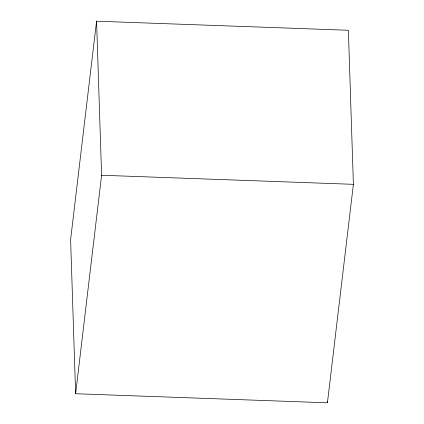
<?xml version="1.0" encoding="UTF-8"?>
<svg xmlns="http://www.w3.org/2000/svg" width="424" height="424" viewBox="0 0 424 424"><rect width="100%" height="100%" fill="white"/><g stroke="black" fill="none" stroke-linecap="round" stroke-linejoin="round"><path stroke-width="0.64" d="M96.577 21.2L70.607 239.671L75.626 393.726L327.423 402.8L353.393 184.329L348.374 30.274L96.577 21.2L101.596 175.25L75.626 393.726M101.596 175.25L353.393 184.329M327.381 401.48L327.423 402.8"/></g></svg>
